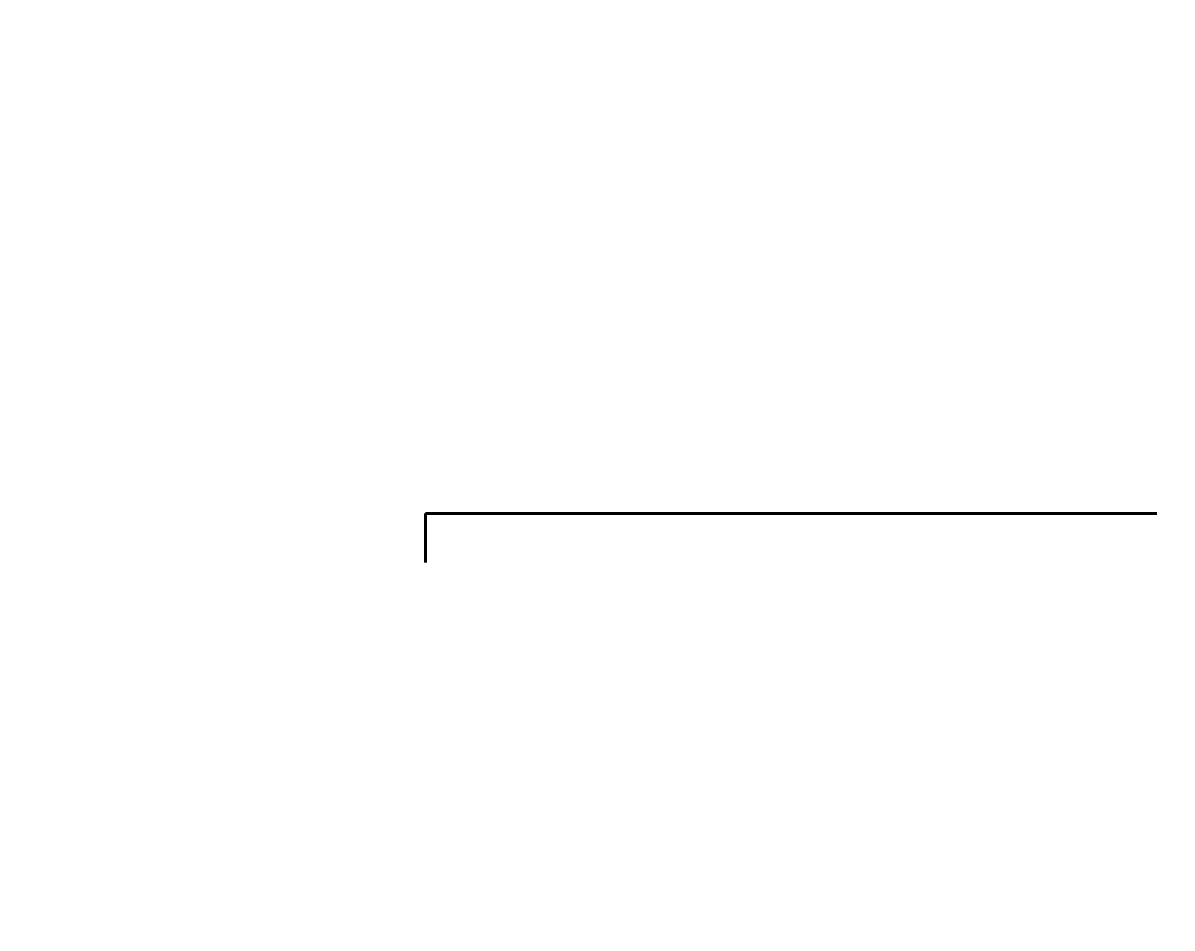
# Model space of a CAD drawing. Header units: millimetres. Extents: x 0 to 840, y 0 to 297.
# Drawn here: x 229 to 417.5, y 0 to 148.5 of the extents above; entities that cross this region are included whole.
import ezdxf

# ---------------------------------------------------------------- set-up
doc = ezdxf.new("R2010")
doc.units = ezdxf.units.MM
doc.linetypes.add('K5LT_BASIC', pattern=[0])
doc.layers.add('Системный слой', color=7, linetype='Continuous')

msp = doc.modelspace()

# ---------------------------------------------------------------- linework, layer by layer
at = {"layer": 'Системный слой', "color": 5, "linetype": 'K5LT_BASIC', "lineweight": 60, "true_color": 0x0000ff}
for p, q in [((295, 60), (295, 68)), ((295, 68), (415.0146, 68))]:
    msp.add_line(p, q, dxfattribs=at)

doc.saveas('drawing.dxf')
